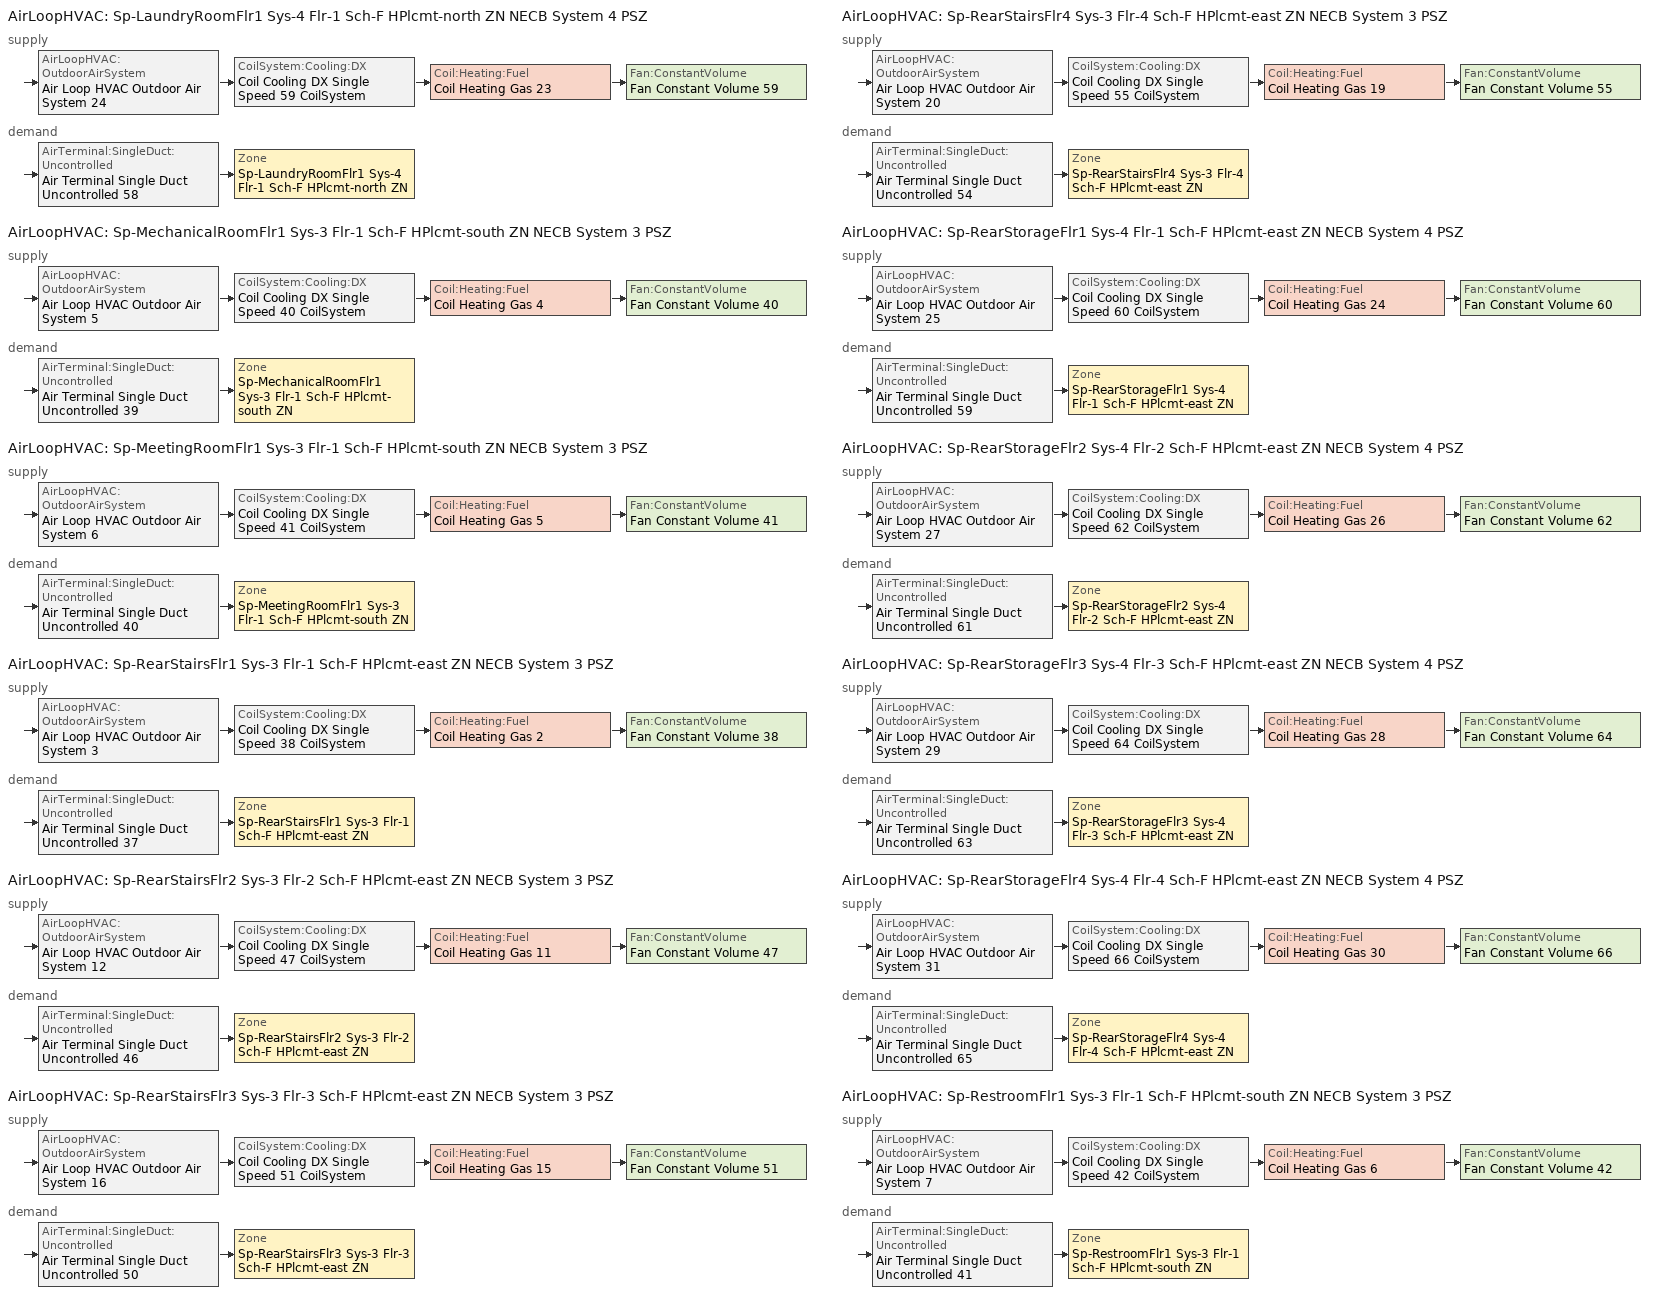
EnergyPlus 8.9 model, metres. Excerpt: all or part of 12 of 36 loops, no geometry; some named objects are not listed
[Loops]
AirLoopHVAC 'Sp-LaundryRoomFlr1 Sys-4 Flr-1 Sch-F HPlcmt-north ZN NECB System 4 PSZ'
 supply: AirLoopHVAC:OutdoorAirSystem 'Air Loop HVAC Outdoor Air System 24' > CoilSystem:Cooling:DX 'Coil Cooling DX Single Speed 59 CoilSystem' > Coil:Heating:Fuel 'Coil Heating Gas 23' > Fan:ConstantVolume 'Fan Constant Volume 59'
 demand: AirTerminal:SingleDuct:Uncontrolled 'Air Terminal Single Duct Uncontrolled 58' > Zone 'Sp-LaundryRoomFlr1 Sys-4 Flr-1 Sch-F HPlcmt-north ZN'
AirLoopHVAC 'Sp-MechanicalRoomFlr1 Sys-3 Flr-1 Sch-F HPlcmt-south ZN NECB System 3 PSZ'
 supply: AirLoopHVAC:OutdoorAirSystem 'Air Loop HVAC Outdoor Air System 5' > CoilSystem:Cooling:DX 'Coil Cooling DX Single Speed 40 CoilSystem' > Coil:Heating:Fuel 'Coil Heating Gas 4' > Fan:ConstantVolume 'Fan Constant Volume 40'
 demand: AirTerminal:SingleDuct:Uncontrolled 'Air Terminal Single Duct Uncontrolled 39' > Zone 'Sp-MechanicalRoomFlr1 Sys-3 Flr-1 Sch-F HPlcmt-south ZN'
AirLoopHVAC 'Sp-MeetingRoomFlr1 Sys-3 Flr-1 Sch-F HPlcmt-south ZN NECB System 3 PSZ'
 supply: AirLoopHVAC:OutdoorAirSystem 'Air Loop HVAC Outdoor Air System 6' > CoilSystem:Cooling:DX 'Coil Cooling DX Single Speed 41 CoilSystem' > Coil:Heating:Fuel 'Coil Heating Gas 5' > Fan:ConstantVolume 'Fan Constant Volume 41'
 demand: AirTerminal:SingleDuct:Uncontrolled 'Air Terminal Single Duct Uncontrolled 40' > Zone 'Sp-MeetingRoomFlr1 Sys-3 Flr-1 Sch-F HPlcmt-south ZN'
AirLoopHVAC 'Sp-RearStairsFlr1 Sys-3 Flr-1 Sch-F HPlcmt-east ZN NECB System 3 PSZ'
 supply: AirLoopHVAC:OutdoorAirSystem 'Air Loop HVAC Outdoor Air System 3' > CoilSystem:Cooling:DX 'Coil Cooling DX Single Speed 38 CoilSystem' > Coil:Heating:Fuel 'Coil Heating Gas 2' > Fan:ConstantVolume 'Fan Constant Volume 38'
 demand: AirTerminal:SingleDuct:Uncontrolled 'Air Terminal Single Duct Uncontrolled 37' > Zone 'Sp-RearStairsFlr1 Sys-3 Flr-1 Sch-F HPlcmt-east ZN'
AirLoopHVAC 'Sp-RearStairsFlr2 Sys-3 Flr-2 Sch-F HPlcmt-east ZN NECB System 3 PSZ'
 supply: AirLoopHVAC:OutdoorAirSystem 'Air Loop HVAC Outdoor Air System 12' > CoilSystem:Cooling:DX 'Coil Cooling DX Single Speed 47 CoilSystem' > Coil:Heating:Fuel 'Coil Heating Gas 11' > Fan:ConstantVolume 'Fan Constant Volume 47'
 demand: AirTerminal:SingleDuct:Uncontrolled 'Air Terminal Single Duct Uncontrolled 46' > Zone 'Sp-RearStairsFlr2 Sys-3 Flr-2 Sch-F HPlcmt-east ZN'
AirLoopHVAC 'Sp-RearStairsFlr3 Sys-3 Flr-3 Sch-F HPlcmt-east ZN NECB System 3 PSZ'
 supply: AirLoopHVAC:OutdoorAirSystem 'Air Loop HVAC Outdoor Air System 16' > CoilSystem:Cooling:DX 'Coil Cooling DX Single Speed 51 CoilSystem' > Coil:Heating:Fuel 'Coil Heating Gas 15' > Fan:ConstantVolume 'Fan Constant Volume 51'
 demand: AirTerminal:SingleDuct:Uncontrolled 'Air Terminal Single Duct Uncontrolled 50' > Zone 'Sp-RearStairsFlr3 Sys-3 Flr-3 Sch-F HPlcmt-east ZN'
AirLoopHVAC 'Sp-RearStairsFlr4 Sys-3 Flr-4 Sch-F HPlcmt-east ZN NECB System 3 PSZ'
 supply: AirLoopHVAC:OutdoorAirSystem 'Air Loop HVAC Outdoor Air System 20' > CoilSystem:Cooling:DX 'Coil Cooling DX Single Speed 55 CoilSystem' > Coil:Heating:Fuel 'Coil Heating Gas 19' > Fan:ConstantVolume 'Fan Constant Volume 55'
 demand: AirTerminal:SingleDuct:Uncontrolled 'Air Terminal Single Duct Uncontrolled 54' > Zone 'Sp-RearStairsFlr4 Sys-3 Flr-4 Sch-F HPlcmt-east ZN'
AirLoopHVAC 'Sp-RearStorageFlr1 Sys-4 Flr-1 Sch-F HPlcmt-east ZN NECB System 4 PSZ'
 supply: AirLoopHVAC:OutdoorAirSystem 'Air Loop HVAC Outdoor Air System 25' > CoilSystem:Cooling:DX 'Coil Cooling DX Single Speed 60 CoilSystem' > Coil:Heating:Fuel 'Coil Heating Gas 24' > Fan:ConstantVolume 'Fan Constant Volume 60'
 demand: AirTerminal:SingleDuct:Uncontrolled 'Air Terminal Single Duct Uncontrolled 59' > Zone 'Sp-RearStorageFlr1 Sys-4 Flr-1 Sch-F HPlcmt-east ZN'
AirLoopHVAC 'Sp-RearStorageFlr2 Sys-4 Flr-2 Sch-F HPlcmt-east ZN NECB System 4 PSZ'
 supply: AirLoopHVAC:OutdoorAirSystem 'Air Loop HVAC Outdoor Air System 27' > CoilSystem:Cooling:DX 'Coil Cooling DX Single Speed 62 CoilSystem' > Coil:Heating:Fuel 'Coil Heating Gas 26' > Fan:ConstantVolume 'Fan Constant Volume 62'
 demand: AirTerminal:SingleDuct:Uncontrolled 'Air Terminal Single Duct Uncontrolled 61' > Zone 'Sp-RearStorageFlr2 Sys-4 Flr-2 Sch-F HPlcmt-east ZN'
AirLoopHVAC 'Sp-RearStorageFlr3 Sys-4 Flr-3 Sch-F HPlcmt-east ZN NECB System 4 PSZ'
 supply: AirLoopHVAC:OutdoorAirSystem 'Air Loop HVAC Outdoor Air System 29' > CoilSystem:Cooling:DX 'Coil Cooling DX Single Speed 64 CoilSystem' > Coil:Heating:Fuel 'Coil Heating Gas 28' > Fan:ConstantVolume 'Fan Constant Volume 64'
 demand: AirTerminal:SingleDuct:Uncontrolled 'Air Terminal Single Duct Uncontrolled 63' > Zone 'Sp-RearStorageFlr3 Sys-4 Flr-3 Sch-F HPlcmt-east ZN'
AirLoopHVAC 'Sp-RearStorageFlr4 Sys-4 Flr-4 Sch-F HPlcmt-east ZN NECB System 4 PSZ'
 supply: AirLoopHVAC:OutdoorAirSystem 'Air Loop HVAC Outdoor Air System 31' > CoilSystem:Cooling:DX 'Coil Cooling DX Single Speed 66 CoilSystem' > Coil:Heating:Fuel 'Coil Heating Gas 30' > Fan:ConstantVolume 'Fan Constant Volume 66'
 demand: AirTerminal:SingleDuct:Uncontrolled 'Air Terminal Single Duct Uncontrolled 65' > Zone 'Sp-RearStorageFlr4 Sys-4 Flr-4 Sch-F HPlcmt-east ZN'
AirLoopHVAC 'Sp-RestroomFlr1 Sys-3 Flr-1 Sch-F HPlcmt-south ZN NECB System 3 PSZ'
 supply: AirLoopHVAC:OutdoorAirSystem 'Air Loop HVAC Outdoor Air System 7' > CoilSystem:Cooling:DX 'Coil Cooling DX Single Speed 42 CoilSystem' > Coil:Heating:Fuel 'Coil Heating Gas 6' > Fan:ConstantVolume 'Fan Constant Volume 42'
 demand: AirTerminal:SingleDuct:Uncontrolled 'Air Terminal Single Duct Uncontrolled 41' > Zone 'Sp-RestroomFlr1 Sys-3 Flr-1 Sch-F HPlcmt-south ZN'
[ZoneControl:Thermostat] Control Object Type 1=ThermostatSetpoint:DualSetpoint
Name | Zone or ZoneList | Control Type Schedule | Control Name 1
Sp-LaundryRoomFlr1 Sys-4 Flr-1 Sch-F HPlcmt-north ZN Thermostat | Sp-LaundryRoomFlr1 Sys-4 Flr-1 Sch-F HPlcmt-north ZN | Sp-LaundryRoomFlr1 Sys-4 Flr-1 Sch-F HPlcmt-north ZN Thermostat Schedule | Space Function Storage room <= 5 m2 <= 100 m2-sch-F Thermostat 11
Sp-MechanicalRoomFlr1 Sys-3 Flr-1 Sch-F HPlcmt-south ZN Thermostat | Sp-MechanicalRoomFlr1 Sys-3 Flr-1 Sch-F HPlcmt-south ZN | Sp-MechanicalRoomFlr1 Sys-3 Flr-1 Sch-F HPlcmt-south ZN Thermostat Schedule | Space Function Electrical/Mechanical room-sch-F Thermostat 3
Sp-MeetingRoomFlr1 Sys-3 Flr-1 Sch-F HPlcmt-south ZN Thermostat | Sp-MeetingRoomFlr1 Sys-3 Flr-1 Sch-F HPlcmt-south ZN | Sp-MeetingRoomFlr1 Sys-3 Flr-1 Sch-F HPlcmt-south ZN Thermostat Schedule | Space Function Electrical/Mechanical room-sch-F Thermostat 4
Sp-RearStairsFlr1 Sys-3 Flr-1 Sch-F HPlcmt-east ZN Thermostat | Sp-RearStairsFlr1 Sys-3 Flr-1 Sch-F HPlcmt-east ZN | Sp-RearStairsFlr1 Sys-3 Flr-1 Sch-F HPlcmt-east ZN Thermostat Schedule | Space Function Stairway/Stairwell-sch-F Thermostat 9
Sp-RearStairsFlr2 Sys-3 Flr-2 Sch-F HPlcmt-east ZN Thermostat | Sp-RearStairsFlr2 Sys-3 Flr-2 Sch-F HPlcmt-east ZN | Sp-RearStairsFlr2 Sys-3 Flr-2 Sch-F HPlcmt-east ZN Thermostat Schedule | Space Function Stairway/Stairwell-sch-F Thermostat 11
Sp-RearStairsFlr3 Sys-3 Flr-3 Sch-F HPlcmt-east ZN Thermostat | Sp-RearStairsFlr3 Sys-3 Flr-3 Sch-F HPlcmt-east ZN | Sp-RearStairsFlr3 Sys-3 Flr-3 Sch-F HPlcmt-east ZN Thermostat Schedule | Space Function Stairway/Stairwell-sch-F Thermostat 13
Sp-RearStairsFlr4 Sys-3 Flr-4 Sch-F HPlcmt-east ZN Thermostat | Sp-RearStairsFlr4 Sys-3 Flr-4 Sch-F HPlcmt-east ZN | Sp-RearStairsFlr4 Sys-3 Flr-4 Sch-F HPlcmt-east ZN Thermostat Schedule | Space Function Stairway/Stairwell-sch-F Thermostat 15
Sp-RearStorageFlr1 Sys-4 Flr-1 Sch-F HPlcmt-east ZN Thermostat | Sp-RearStorageFlr1 Sys-4 Flr-1 Sch-F HPlcmt-east ZN | Sp-RearStorageFlr1 Sys-4 Flr-1 Sch-F HPlcmt-east ZN Thermostat Schedule | Space Function Storage room <= 5 m2 <= 100 m2-sch-F Thermostat 12
Sp-RearStorageFlr2 Sys-4 Flr-2 Sch-F HPlcmt-east ZN Thermostat | Sp-RearStorageFlr2 Sys-4 Flr-2 Sch-F HPlcmt-east ZN | Sp-RearStorageFlr2 Sys-4 Flr-2 Sch-F HPlcmt-east ZN Thermostat Schedule | Space Function Storage room <= 5 m2 <= 100 m2-sch-F Thermostat 14
Sp-RearStorageFlr3 Sys-4 Flr-3 Sch-F HPlcmt-east ZN Thermostat | Sp-RearStorageFlr3 Sys-4 Flr-3 Sch-F HPlcmt-east ZN | Sp-RearStorageFlr3 Sys-4 Flr-3 Sch-F HPlcmt-east ZN Thermostat Schedule | Space Function Storage room <= 5 m2 <= 100 m2-sch-F Thermostat 16
Sp-RearStorageFlr4 Sys-4 Flr-4 Sch-F HPlcmt-east ZN Thermostat | Sp-RearStorageFlr4 Sys-4 Flr-4 Sch-F HPlcmt-east ZN | Sp-RearStorageFlr4 Sys-4 Flr-4 Sch-F HPlcmt-east ZN Thermostat Schedule | Space Function Storage room <= 5 m2 <= 100 m2-sch-F Thermostat 18
Sp-RestroomFlr1 Sys-3 Flr-1 Sch-F HPlcmt-south ZN Thermostat | Sp-RestroomFlr1 Sys-3 Flr-1 Sch-F HPlcmt-south ZN | Sp-RestroomFlr1 Sys-3 Flr-1 Sch-F HPlcmt-south ZN Thermostat Schedule | Space Function Washroom - other-sch-F Thermostat 2
[ThermostatSetpoint:DualSetpoint] Heating Setpoint Temperature Schedule=NECB-F-Thermostat Setpoint-Heating; Cooling Setpoint Temperature Schedule=NECB-F-Thermostat Setpoint-Cooling
Space Function Storage room <= 5 m2 <= 100 m2-sch-F Thermostat 11; Space Function Electrical/Mechanical room-sch-F Thermostat 3; Space Function Electrical/Mechanical room-sch-F Thermostat 4; Space Function Stairway/Stairwell-sch-F Thermostat 9; Space Function Stairway/Stairwell-sch-F Thermostat 11; Space Function Stairway/Stairwell-sch-F Thermostat 13; Space Function Stairway/Stairwell-sch-F Thermostat 15; Space Function Storage room <= 5 m2 <= 100 m2-sch-F Thermostat 12; Space Function Storage room <= 5 m2 <= 100 m2-sch-F Thermostat 14; Space Function Storage room <= 5 m2 <= 100 m2-sch-F Thermostat 16; Space Function Storage room <= 5 m2 <= 100 m2-sch-F Thermostat 18; Space Function Washroom - other-sch-F Thermostat 2
[AirTerminal:SingleDuct:Uncontrolled] Availability Schedule=Always On Discrete; Maximum Air Flow Rate {m3/s}=AutoSize
Air Terminal Single Duct Uncontrolled 58; Air Terminal Single Duct Uncontrolled 39; Air Terminal Single Duct Uncontrolled 40; Air Terminal Single Duct Uncontrolled 37; Air Terminal Single Duct Uncontrolled 46; Air Terminal Single Duct Uncontrolled 50; Air Terminal Single Duct Uncontrolled 54; Air Terminal Single Duct Uncontrolled 59; Air Terminal Single Duct Uncontrolled 61; Air Terminal Single Duct Uncontrolled 63; Air Terminal Single Duct Uncontrolled 65; Air Terminal Single Duct Uncontrolled 41
[Zone equipment]
Sp-LaundryRoomFlr1 Sys-4 Flr-1 Sch-F HPlcmt-north ZN: Air Terminal Single Duct Uncontrolled 58, Zone HVAC Baseboard Convective Water 58
Sp-MechanicalRoomFlr1 Sys-3 Flr-1 Sch-F HPlcmt-south ZN: Air Terminal Single Duct Uncontrolled 39, Zone HVAC Baseboard Convective Water 39
Sp-MeetingRoomFlr1 Sys-3 Flr-1 Sch-F HPlcmt-south ZN: Air Terminal Single Duct Uncontrolled 40, Zone HVAC Baseboard Convective Water 40
Sp-RearStairsFlr1 Sys-3 Flr-1 Sch-F HPlcmt-east ZN: Air Terminal Single Duct Uncontrolled 37, Zone HVAC Baseboard Convective Water 37
Sp-RearStairsFlr2 Sys-3 Flr-2 Sch-F HPlcmt-east ZN: Air Terminal Single Duct Uncontrolled 46, Zone HVAC Baseboard Convective Water 46
Sp-RearStairsFlr3 Sys-3 Flr-3 Sch-F HPlcmt-east ZN: Air Terminal Single Duct Uncontrolled 50, Zone HVAC Baseboard Convective Water 50
Sp-RearStairsFlr4 Sys-3 Flr-4 Sch-F HPlcmt-east ZN: Air Terminal Single Duct Uncontrolled 54, Zone HVAC Baseboard Convective Water 54
Sp-RearStorageFlr1 Sys-4 Flr-1 Sch-F HPlcmt-east ZN: Air Terminal Single Duct Uncontrolled 59, Zone HVAC Baseboard Convective Water 59
Sp-RearStorageFlr2 Sys-4 Flr-2 Sch-F HPlcmt-east ZN: Air Terminal Single Duct Uncontrolled 61, Zone HVAC Baseboard Convective Water 61
Sp-RearStorageFlr3 Sys-4 Flr-3 Sch-F HPlcmt-east ZN: Air Terminal Single Duct Uncontrolled 63, Zone HVAC Baseboard Convective Water 63
Sp-RearStorageFlr4 Sys-4 Flr-4 Sch-F HPlcmt-east ZN: Air Terminal Single Duct Uncontrolled 65, Zone HVAC Baseboard Convective Water 65
Sp-RestroomFlr1 Sys-3 Flr-1 Sch-F HPlcmt-south ZN: Air Terminal Single Duct Uncontrolled 41, Zone HVAC Baseboard Convective Water 41
[Sizing:Zone] Zone Cooling Design Supply Air Temperature Input Method=SupplyAirTemperature; Zone Cooling Design Supply Air Temperature {C}=13; Zone Cooling Design Supply Air Temperature Difference {deltaC}=11.11; Zone Heating Design Supply Air Temperature Input Method=SupplyAirTemperature; Zone Heating Design Supply Air Temperature {C}=43; Zone Heating Design Supply Air Temperature Difference {deltaC}=11.11; Zone Cooling Design Supply Air Humidity Ratio {kgWater/kgDryAir}=0.0085; Zone Heating Design Supply Air Humidity Ratio {kgWater/kgDryAir}=0.008; Zone Heating Sizing Factor=1.3; Zone Cooling Sizing Factor=1.1; Cooling Design Air Flow Method=DesignDay; Cooling Design Air Flow Rate {m3/s}=0; Cooling Minimum Air Flow per Zone Floor Area {m3/s-m2}=0.000762; Cooling Minimum Air Flow {m3/s}=0; Cooling Minimum Air Flow Fraction=0; Heating Design Air Flow Method=DesignDay; Heating Design Air Flow Rate {m3/s}=0; Heating Maximum Air Flow per Zone Floor Area {m3/s-m2}=0.002032; Heating Maximum Air Flow {m3/s}=0.141576; Heating Maximum Air Flow Fraction=0.3; Account for Dedicated Outdoor Air System=No
Name | Design Specification Outdoor Air Object | Design Specification Zone Air Distribution Object
Sp-LaundryRoomFlr1 Sys-4 Flr-1 Sch-F HPlcmt-north ZN | Space Function Storage room <= 5 m2 <= 100 m2-sch-F Ventilation | Sp-LaundryRoomFlr1 Sys-4 Flr-1 Sch-F HPlcmt-north ZN Design Spec Zone Air Dist
Sp-MechanicalRoomFlr1 Sys-3 Flr-1 Sch-F HPlcmt-south ZN | Space Function Electrical/Mechanical room-sch-F Ventilation | Sp-MechanicalRoomFlr1 Sys-3 Flr-1 Sch-F HPlcmt-south ZN Design Spec Zone Air Dist
Sp-MeetingRoomFlr1 Sys-3 Flr-1 Sch-F HPlcmt-south ZN | Space Function Electrical/Mechanical room-sch-F Ventilation | Sp-MeetingRoomFlr1 Sys-3 Flr-1 Sch-F HPlcmt-south ZN Design Spec Zone Air Dist
Sp-RearStairsFlr1 Sys-3 Flr-1 Sch-F HPlcmt-east ZN | Space Function Stairway/Stairwell-sch-F Ventilation | Sp-RearStairsFlr1 Sys-3 Flr-1 Sch-F HPlcmt-east ZN Design Spec Zone Air Dist
Sp-RearStairsFlr2 Sys-3 Flr-2 Sch-F HPlcmt-east ZN | Space Function Stairway/Stairwell-sch-F Ventilation | Sp-RearStairsFlr2 Sys-3 Flr-2 Sch-F HPlcmt-east ZN Design Spec Zone Air Dist
Sp-RearStairsFlr3 Sys-3 Flr-3 Sch-F HPlcmt-east ZN | Space Function Stairway/Stairwell-sch-F Ventilation | Sp-RearStairsFlr3 Sys-3 Flr-3 Sch-F HPlcmt-east ZN Design Spec Zone Air Dist
Sp-RearStairsFlr4 Sys-3 Flr-4 Sch-F HPlcmt-east ZN | Space Function Stairway/Stairwell-sch-F Ventilation | Sp-RearStairsFlr4 Sys-3 Flr-4 Sch-F HPlcmt-east ZN Design Spec Zone Air Dist
Sp-RearStorageFlr1 Sys-4 Flr-1 Sch-F HPlcmt-east ZN | Space Function Storage room <= 5 m2 <= 100 m2-sch-F Ventilation | Sp-RearStorageFlr1 Sys-4 Flr-1 Sch-F HPlcmt-east ZN Design Spec Zone Air Dist
Sp-RearStorageFlr2 Sys-4 Flr-2 Sch-F HPlcmt-east ZN | Space Function Storage room <= 5 m2 <= 100 m2-sch-F Ventilation | Sp-RearStorageFlr2 Sys-4 Flr-2 Sch-F HPlcmt-east ZN Design Spec Zone Air Dist
Sp-RearStorageFlr3 Sys-4 Flr-3 Sch-F HPlcmt-east ZN | Space Function Storage room <= 5 m2 <= 100 m2-sch-F Ventilation | Sp-RearStorageFlr3 Sys-4 Flr-3 Sch-F HPlcmt-east ZN Design Spec Zone Air Dist
Sp-RearStorageFlr4 Sys-4 Flr-4 Sch-F HPlcmt-east ZN | Space Function Storage room <= 5 m2 <= 100 m2-sch-F Ventilation | Sp-RearStorageFlr4 Sys-4 Flr-4 Sch-F HPlcmt-east ZN Design Spec Zone Air Dist
Sp-RestroomFlr1 Sys-3 Flr-1 Sch-F HPlcmt-south ZN | Space Function Washroom - other-sch-F Ventilation | Sp-RestroomFlr1 Sys-3 Flr-1 Sch-F HPlcmt-south ZN Design Spec Zone Air Dist
[DesignSpecification:ZoneAirDistribution] Zone Air Distribution Effectiveness in Cooling Mode=1; Zone Air Distribution Effectiveness in Heating Mode=1
Sp-LaundryRoomFlr1 Sys-4 Flr-1 Sch-F HPlcmt-north ZN Design Spec Zone Air Dist; Sp-MechanicalRoomFlr1 Sys-3 Flr-1 Sch-F HPlcmt-south ZN Design Spec Zone Air Dist; Sp-MeetingRoomFlr1 Sys-3 Flr-1 Sch-F HPlcmt-south ZN Design Spec Zone Air Dist; Sp-RearStairsFlr1 Sys-3 Flr-1 Sch-F HPlcmt-east ZN Design Spec Zone Air Dist; Sp-RearStairsFlr2 Sys-3 Flr-2 Sch-F HPlcmt-east ZN Design Spec Zone Air Dist; Sp-RearStairsFlr3 Sys-3 Flr-3 Sch-F HPlcmt-east ZN Design Spec Zone Air Dist; Sp-RearStairsFlr4 Sys-3 Flr-4 Sch-F HPlcmt-east ZN Design Spec Zone Air Dist; Sp-RearStorageFlr1 Sys-4 Flr-1 Sch-F HPlcmt-east ZN Design Spec Zone Air Dist; Sp-RearStorageFlr2 Sys-4 Flr-2 Sch-F HPlcmt-east ZN Design Spec Zone Air Dist; Sp-RearStorageFlr3 Sys-4 Flr-3 Sch-F HPlcmt-east ZN Design Spec Zone Air Dist; Sp-RearStorageFlr4 Sys-4 Flr-4 Sch-F HPlcmt-east ZN Design Spec Zone Air Dist; Sp-RestroomFlr1 Sys-3 Flr-1 Sch-F HPlcmt-south ZN Design Spec Zone Air Dist
[Controller:MechanicalVentilation] Availability Schedule=Always On Discrete; Demand Controlled Ventilation=No; System Outdoor Air Method=ZoneSum
Name | Zone Name 1 | Design Specification Outdoor Air Object Name 1 | Design Specification Zone Air Distribution Object Name 1
Controller Mechanical Ventilation 24 | Sp-LaundryRoomFlr1 Sys-4 Flr-1 Sch-F HPlcmt-north ZN | Space Function Storage room <= 5 m2 <= 100 m2-sch-F Ventilation | Sp-LaundryRoomFlr1 Sys-4 Flr-1 Sch-F HPlcmt-north ZN Design Spec Zone Air Dist
Controller Mechanical Ventilation 5 | Sp-MechanicalRoomFlr1 Sys-3 Flr-1 Sch-F HPlcmt-south ZN | Space Function Electrical/Mechanical room-sch-F Ventilation | Sp-MechanicalRoomFlr1 Sys-3 Flr-1 Sch-F HPlcmt-south ZN Design Spec Zone Air Dist
Controller Mechanical Ventilation 6 | Sp-MeetingRoomFlr1 Sys-3 Flr-1 Sch-F HPlcmt-south ZN | Space Function Electrical/Mechanical room-sch-F Ventilation | Sp-MeetingRoomFlr1 Sys-3 Flr-1 Sch-F HPlcmt-south ZN Design Spec Zone Air Dist
Controller Mechanical Ventilation 3 | Sp-RearStairsFlr1 Sys-3 Flr-1 Sch-F HPlcmt-east ZN | Space Function Stairway/Stairwell-sch-F Ventilation | Sp-RearStairsFlr1 Sys-3 Flr-1 Sch-F HPlcmt-east ZN Design Spec Zone Air Dist
Controller Mechanical Ventilation 12 | Sp-RearStairsFlr2 Sys-3 Flr-2 Sch-F HPlcmt-east ZN | Space Function Stairway/Stairwell-sch-F Ventilation | Sp-RearStairsFlr2 Sys-3 Flr-2 Sch-F HPlcmt-east ZN Design Spec Zone Air Dist
Controller Mechanical Ventilation 16 | Sp-RearStairsFlr3 Sys-3 Flr-3 Sch-F HPlcmt-east ZN | Space Function Stairway/Stairwell-sch-F Ventilation | Sp-RearStairsFlr3 Sys-3 Flr-3 Sch-F HPlcmt-east ZN Design Spec Zone Air Dist
Controller Mechanical Ventilation 20 | Sp-RearStairsFlr4 Sys-3 Flr-4 Sch-F HPlcmt-east ZN | Space Function Stairway/Stairwell-sch-F Ventilation | Sp-RearStairsFlr4 Sys-3 Flr-4 Sch-F HPlcmt-east ZN Design Spec Zone Air Dist
Controller Mechanical Ventilation 25 | Sp-RearStorageFlr1 Sys-4 Flr-1 Sch-F HPlcmt-east ZN | Space Function Storage room <= 5 m2 <= 100 m2-sch-F Ventilation | Sp-RearStorageFlr1 Sys-4 Flr-1 Sch-F HPlcmt-east ZN Design Spec Zone Air Dist
Controller Mechanical Ventilation 27 | Sp-RearStorageFlr2 Sys-4 Flr-2 Sch-F HPlcmt-east ZN | Space Function Storage room <= 5 m2 <= 100 m2-sch-F Ventilation | Sp-RearStorageFlr2 Sys-4 Flr-2 Sch-F HPlcmt-east ZN Design Spec Zone Air Dist
Controller Mechanical Ventilation 29 | Sp-RearStorageFlr3 Sys-4 Flr-3 Sch-F HPlcmt-east ZN | Space Function Storage room <= 5 m2 <= 100 m2-sch-F Ventilation | Sp-RearStorageFlr3 Sys-4 Flr-3 Sch-F HPlcmt-east ZN Design Spec Zone Air Dist
Controller Mechanical Ventilation 31 | Sp-RearStorageFlr4 Sys-4 Flr-4 Sch-F HPlcmt-east ZN | Space Function Storage room <= 5 m2 <= 100 m2-sch-F Ventilation | Sp-RearStorageFlr4 Sys-4 Flr-4 Sch-F HPlcmt-east ZN Design Spec Zone Air Dist
Controller Mechanical Ventilation 7 | Sp-RestroomFlr1 Sys-3 Flr-1 Sch-F HPlcmt-south ZN | Space Function Washroom - other-sch-F Ventilation | Sp-RestroomFlr1 Sys-3 Flr-1 Sch-F HPlcmt-south ZN Design Spec Zone Air Dist
[DesignSpecification:OutdoorAir] Outdoor Air Method=Sum; Outdoor Air Flow per Person {m3/s-person}=0; Outdoor Air Flow per Zone {m3/s}=0; Outdoor Air Flow Air Changes per Hour {1/hr}=0
Name | Outdoor Air Flow per Zone Floor Area {m3/s-m2}
Space Function Stairway/Stairwell-sch-F Ventilation; Space Function Electrical/Mechanical room-sch-F Ventilation; Space Function Washroom - other-sch-F Ventilation | 0.0003048
Space Function Storage room <= 5 m2 <= 100 m2-sch-F Ventilation | 0.0003556
[Fan:ConstantVolume] Availability Schedule=Always On Discrete; Fan Total Efficiency=0.7; Pressure Rise {Pa}=250; Maximum Flow Rate {m3/s}=AutoSize; Motor Efficiency=0.9; Motor In Airstream Fraction=1
Fan Constant Volume 59; Fan Constant Volume 40; Fan Constant Volume 41; Fan Constant Volume 38; Fan Constant Volume 47; Fan Constant Volume 51; Fan Constant Volume 55; Fan Constant Volume 60; Fan Constant Volume 62; Fan Constant Volume 64; Fan Constant Volume 66; Fan Constant Volume 42
[Coil:Cooling:DX:SingleSpeed] Availability Schedule=Always On Discrete; Gross Rated Total Cooling Capacity {W}=Autosize; Gross Rated Sensible Heat Ratio=Autosize; Gross Rated Cooling COP {W/W}=3; Rated Air Flow Rate {m3/s}=Autosize; Rated Evaporator Fan Power Per Volume Flow Rate {W/(m3/s)}=773.3; Condenser Type=AirCooled; Evaporative Condenser Effectiveness=0; Evaporative Condenser Air Flow Rate {m3/s}=Autosize; Evaporative Condenser Pump Rated Power Consumption {W}=Autosize; Crankcase Heater Capacity {W}=0; Maximum Outdoor Dry-Bulb Temperature for Crankcase Heater Operation {C}=0; Basin Heater Capacity {W/K}=0; Basin Heater Setpoint Temperature {C}=10
Name | Total Cooling Capacity Function of Temperature Curve | Total Cooling Capacity Function of Flow Fraction Curve | Energy Input Ratio Function of Temperature Curve | Energy Input Ratio Function of Flow Fraction Curve | Part Load Fraction Correlation Curve
Coil Cooling DX Single Speed 59 | Curve Biquadratic 117 | Curve Quadratic 138 | Curve Biquadratic 118 | Curve Quadratic 139 | Curve Cubic 38
Coil Cooling DX Single Speed 40 | Curve Biquadratic 79 | Curve Quadratic 82 | Curve Biquadratic 80 | Curve Quadratic 83 | Curve Quadratic 84
Coil Cooling DX Single Speed 41 | Curve Biquadratic 81 | Curve Quadratic 85 | Curve Biquadratic 82 | Curve Quadratic 86 | Curve Quadratic 87
Coil Cooling DX Single Speed 38 | Curve Biquadratic 75 | Curve Quadratic 76 | Curve Biquadratic 76 | Curve Quadratic 77 | Curve Quadratic 78
Coil Cooling DX Single Speed 47 | Curve Biquadratic 93 | Curve Quadratic 103 | Curve Biquadratic 94 | Curve Quadratic 104 | Curve Quadratic 105
Coil Cooling DX Single Speed 51 | Curve Biquadratic 101 | Curve Quadratic 115 | Curve Biquadratic 102 | Curve Quadratic 116 | Curve Quadratic 117
Coil Cooling DX Single Speed 55 | Curve Biquadratic 109 | Curve Quadratic 127 | Curve Biquadratic 110 | Curve Quadratic 128 | Curve Quadratic 129
Coil Cooling DX Single Speed 60 | Curve Biquadratic 119 | Curve Quadratic 140 | Curve Biquadratic 120 | Curve Quadratic 141 | Curve Cubic 39
Coil Cooling DX Single Speed 62 | Curve Biquadratic 123 | Curve Quadratic 144 | Curve Biquadratic 124 | Curve Quadratic 145 | Curve Cubic 41
Coil Cooling DX Single Speed 64 | Curve Biquadratic 127 | Curve Quadratic 148 | Curve Biquadratic 128 | Curve Quadratic 149 | Curve Cubic 43
Coil Cooling DX Single Speed 66 | Curve Biquadratic 131 | Curve Quadratic 152 | Curve Biquadratic 132 | Curve Quadratic 153 | Curve Cubic 45
Coil Cooling DX Single Speed 42 | Curve Biquadratic 83 | Curve Quadratic 88 | Curve Biquadratic 84 | Curve Quadratic 89 | Curve Quadratic 90
[AirLoopHVAC] Design Supply Air Flow Rate {m3/s}=AutoSize
Sp-LaundryRoomFlr1 Sys-4 Flr-1 Sch-F HPlcmt-north ZN NECB System 4 PSZ; Sp-MechanicalRoomFlr1 Sys-3 Flr-1 Sch-F HPlcmt-south ZN NECB System 3 PSZ; Sp-MeetingRoomFlr1 Sys-3 Flr-1 Sch-F HPlcmt-south ZN NECB System 3 PSZ; Sp-RearStairsFlr1 Sys-3 Flr-1 Sch-F HPlcmt-east ZN NECB System 3 PSZ; Sp-RearStairsFlr2 Sys-3 Flr-2 Sch-F HPlcmt-east ZN NECB System 3 PSZ; Sp-RearStairsFlr3 Sys-3 Flr-3 Sch-F HPlcmt-east ZN NECB System 3 PSZ; Sp-RearStairsFlr4 Sys-3 Flr-4 Sch-F HPlcmt-east ZN NECB System 3 PSZ; Sp-RearStorageFlr1 Sys-4 Flr-1 Sch-F HPlcmt-east ZN NECB System 4 PSZ; Sp-RearStorageFlr2 Sys-4 Flr-2 Sch-F HPlcmt-east ZN NECB System 4 PSZ; Sp-RearStorageFlr3 Sys-4 Flr-3 Sch-F HPlcmt-east ZN NECB System 4 PSZ; Sp-RearStorageFlr4 Sys-4 Flr-4 Sch-F HPlcmt-east ZN NECB System 4 PSZ; Sp-RestroomFlr1 Sys-3 Flr-1 Sch-F HPlcmt-south ZN NECB System 3 PSZ
[Sizing:System] Type of Load to Size On=Sensible; Design Outdoor Air Flow Rate {m3/s}=Autosize; Central Heating Maximum System Air Flow Ratio=1; Preheat Design Temperature {C}=7; Preheat Design Humidity Ratio {kgWater/kgDryAir}=0.008; Precool Design Temperature {C}=13; Precool Design Humidity Ratio {kgWater/kgDryAir}=0.008; Central Cooling Design Supply Air Temperature {C}=13; Central Heating Design Supply Air Temperature {C}=43; Type of Zone Sum to Use=NonCoincident; 100% Outdoor Air in Cooling=No; 100% Outdoor Air in Heating=No; Central Cooling Design Supply Air Humidity Ratio {kgWater/kgDryAir}=0.0085; Central Heating Design Supply Air Humidity Ratio {kgWater/kgDryAir}=0.008; Cooling Supply Air Flow Rate Method=DesignDay; Cooling Supply Air Flow Rate {m3/s}=0; Cooling Supply Air Flow Rate Per Floor Area {m3/s-m2}=0.00996765; Cooling Fraction of Autosized Cooling Supply Air Flow Rate=1; Cooling Supply Air Flow Rate Per Unit Cooling Capacity {m3/s-W}=3.94755e-05; Heating Supply Air Flow Rate Method=DesignDay; Heating Supply Air Flow Rate {m3/s}=0; Heating Supply Air Flow Rate Per Floor Area {m3/s-m2}=0.00996765; Heating Fraction of Autosized Heating Supply Air Flow Rate=1; Heating Fraction of Autosized Cooling Supply Air Flow Rate=1; Heating Supply Air Flow Rate Per Unit Heating Capacity {m3/s-W}=3.15882e-05; System Outdoor Air Method=ZoneSum; Zone Maximum Outdoor Air Fraction=1; Cooling Design Capacity Method=CoolingDesignCapacity; Cooling Design Capacity {W}=Autosize; Cooling Design Capacity Per Floor Area {W/m2}=234.7; Fraction of Autosized Cooling Design Capacity=1; Heating Design Capacity Method=HeatingDesignCapacity; Heating Design Capacity {W}=Autosize; Heating Design Capacity Per Floor Area {W/m2}=157; Fraction of Autosized Heating Design Capacity=1; Central Cooling Capacity Control Method=OnOff
Sp-LaundryRoomFlr1 Sys-4 Flr-1 Sch-F HPlcmt-north ZN NECB System 4 PSZ; Sp-MechanicalRoomFlr1 Sys-3 Flr-1 Sch-F HPlcmt-south ZN NECB System 3 PSZ; Sp-MeetingRoomFlr1 Sys-3 Flr-1 Sch-F HPlcmt-south ZN NECB System 3 PSZ; Sp-RearStairsFlr1 Sys-3 Flr-1 Sch-F HPlcmt-east ZN NECB System 3 PSZ; Sp-RearStairsFlr2 Sys-3 Flr-2 Sch-F HPlcmt-east ZN NECB System 3 PSZ; Sp-RearStairsFlr3 Sys-3 Flr-3 Sch-F HPlcmt-east ZN NECB System 3 PSZ; Sp-RearStairsFlr4 Sys-3 Flr-4 Sch-F HPlcmt-east ZN NECB System 3 PSZ; Sp-RearStorageFlr1 Sys-4 Flr-1 Sch-F HPlcmt-east ZN NECB System 4 PSZ; Sp-RearStorageFlr2 Sys-4 Flr-2 Sch-F HPlcmt-east ZN NECB System 4 PSZ; Sp-RearStorageFlr3 Sys-4 Flr-3 Sch-F HPlcmt-east ZN NECB System 4 PSZ; Sp-RearStorageFlr4 Sys-4 Flr-4 Sch-F HPlcmt-east ZN NECB System 4 PSZ; Sp-RestroomFlr1 Sys-3 Flr-1 Sch-F HPlcmt-south ZN NECB System 3 PSZ
[Controller:OutdoorAir] Minimum Outdoor Air Flow Rate {m3/s}=Autosize; Maximum Outdoor Air Flow Rate {m3/s}=Autosize; Economizer Control Type=NoEconomizer; Economizer Control Action Type=ModulateFlow; Economizer Maximum Limit Dry-Bulb Temperature {C}=28; Economizer Maximum Limit Enthalpy {J/kg}=64000; Economizer Minimum Limit Dry-Bulb Temperature {C}=-100; Lockout Type=NoLockout; Minimum Limit Type=FixedMinimum; High Humidity Control=No; Control High Indoor Humidity Based on Outdoor Humidity Ratio=Yes; Heat Recovery Bypass Control Type=BypassWhenWithinEconomizerLimits
Name | Mechanical Ventilation Controller
Controller Outdoor Air 24 | Controller Mechanical Ventilation 24
Controller Outdoor Air 5 | Controller Mechanical Ventilation 5
Controller Outdoor Air 6 | Controller Mechanical Ventilation 6
Controller Outdoor Air 3 | Controller Mechanical Ventilation 3
Controller Outdoor Air 12 | Controller Mechanical Ventilation 12
Controller Outdoor Air 16 | Controller Mechanical Ventilation 16
Controller Outdoor Air 20 | Controller Mechanical Ventilation 20
Controller Outdoor Air 25 | Controller Mechanical Ventilation 25
Controller Outdoor Air 27 | Controller Mechanical Ventilation 27
Controller Outdoor Air 29 | Controller Mechanical Ventilation 29
Controller Outdoor Air 31 | Controller Mechanical Ventilation 31
Controller Outdoor Air 7 | Controller Mechanical Ventilation 7
[SetpointManager:MixedAir] Control Variable=Temperature
Node 596 OS Default SPM; Node 595 OS Default SPM; Node 594 OS Default SPM; Node 349 OS Default SPM; Node 348 OS Default SPM; Node 347 OS Default SPM; Node 362 OS Default SPM; Node 361 OS Default SPM; Node 360 OS Default SPM; Node 323 OS Default SPM; Node 322 OS Default SPM; Node 321 OS Default SPM; Node 440 OS Default SPM; Node 439 OS Default SPM; Node 438 OS Default SPM; Node 492 OS Default SPM; Node 491 OS Default SPM; Node 490 OS Default SPM; Node 544 OS Default SPM; Node 543 OS Default SPM; Node 542 OS Default SPM; Node 609 OS Default SPM; Node 608 OS Default SPM; Node 607 OS Default SPM; Node 635 OS Default SPM; Node 634 OS Default SPM; Node 633 OS Default SPM; Node 661 OS Default SPM; Node 660 OS Default SPM; Node 659 OS Default SPM; Node 687 OS Default SPM; Node 686 OS Default SPM; Node 685 OS Default SPM; Node 375 OS Default SPM; Node 374 OS Default SPM; Node 373 OS Default SPM
[CoilSystem:Cooling:DX] Availability Schedule=Always On Discrete
Name | Cooling Coil
Coil Cooling DX Single Speed 59 CoilSystem | Coil Cooling DX Single Speed 59
Coil Cooling DX Single Speed 40 CoilSystem | Coil Cooling DX Single Speed 40
Coil Cooling DX Single Speed 41 CoilSystem | Coil Cooling DX Single Speed 41
Coil Cooling DX Single Speed 38 CoilSystem | Coil Cooling DX Single Speed 38
Coil Cooling DX Single Speed 47 CoilSystem | Coil Cooling DX Single Speed 47
Coil Cooling DX Single Speed 51 CoilSystem | Coil Cooling DX Single Speed 51
Coil Cooling DX Single Speed 55 CoilSystem | Coil Cooling DX Single Speed 55
Coil Cooling DX Single Speed 60 CoilSystem | Coil Cooling DX Single Speed 60
Coil Cooling DX Single Speed 62 CoilSystem | Coil Cooling DX Single Speed 62
Coil Cooling DX Single Speed 64 CoilSystem | Coil Cooling DX Single Speed 64
Coil Cooling DX Single Speed 66 CoilSystem | Coil Cooling DX Single Speed 66
Coil Cooling DX Single Speed 42 CoilSystem | Coil Cooling DX Single Speed 42
[Coil:Heating:Fuel] Availability Schedule=Always On Discrete; Fuel Type=NaturalGas; Burner Efficiency=0.8; Nominal Capacity {W}=AutoSize; Parasitic Electric Load {W}=0; Parasitic Fuel Load {W}=0
Coil Heating Gas 23; Coil Heating Gas 4; Coil Heating Gas 5; Coil Heating Gas 2; Coil Heating Gas 11; Coil Heating Gas 15; Coil Heating Gas 19; Coil Heating Gas 24; Coil Heating Gas 26; Coil Heating Gas 28; Coil Heating Gas 30; Coil Heating Gas 6
[SetpointManager:SingleZone:Reheat] Control Variable=Temperature; Minimum Supply Air Temperature {C}=13; Maximum Supply Air Temperature {C}=43
Name | Control Zone
Setpoint Manager Single Zone Reheat 23 | Sp-LaundryRoomFlr1 Sys-4 Flr-1 Sch-F HPlcmt-north ZN
Setpoint Manager Single Zone Reheat 4 | Sp-MechanicalRoomFlr1 Sys-3 Flr-1 Sch-F HPlcmt-south ZN
Setpoint Manager Single Zone Reheat 5 | Sp-MeetingRoomFlr1 Sys-3 Flr-1 Sch-F HPlcmt-south ZN
Setpoint Manager Single Zone Reheat 2 | Sp-RearStairsFlr1 Sys-3 Flr-1 Sch-F HPlcmt-east ZN
Setpoint Manager Single Zone Reheat 11 | Sp-RearStairsFlr2 Sys-3 Flr-2 Sch-F HPlcmt-east ZN
Setpoint Manager Single Zone Reheat 15 | Sp-RearStairsFlr3 Sys-3 Flr-3 Sch-F HPlcmt-east ZN
Setpoint Manager Single Zone Reheat 19 | Sp-RearStairsFlr4 Sys-3 Flr-4 Sch-F HPlcmt-east ZN
Setpoint Manager Single Zone Reheat 24 | Sp-RearStorageFlr1 Sys-4 Flr-1 Sch-F HPlcmt-east ZN
Setpoint Manager Single Zone Reheat 26 | Sp-RearStorageFlr2 Sys-4 Flr-2 Sch-F HPlcmt-east ZN
Setpoint Manager Single Zone Reheat 28 | Sp-RearStorageFlr3 Sys-4 Flr-3 Sch-F HPlcmt-east ZN
Setpoint Manager Single Zone Reheat 30 | Sp-RearStorageFlr4 Sys-4 Flr-4 Sch-F HPlcmt-east ZN
Setpoint Manager Single Zone Reheat 6 | Sp-RestroomFlr1 Sys-3 Flr-1 Sch-F HPlcmt-south ZN
[Schedule:Compact]
Sp-LaundryRoomFlr1 Sys-4 Flr-1 Sch-F HPlcmt-north ZN Thermostat Schedule; Sp-MechanicalRoomFlr1 Sys-3 Flr-1 Sch-F HPlcmt-south ZN Thermostat Schedule; Sp-MeetingRoomFlr1 Sys-3 Flr-1 Sch-F HPlcmt-south ZN Thermostat Schedule; Sp-RearStairsFlr1 Sys-3 Flr-1 Sch-F HPlcmt-east ZN Thermostat Schedule; Sp-RearStairsFlr2 Sys-3 Flr-2 Sch-F HPlcmt-east ZN Thermostat Schedule; Sp-RearStairsFlr3 Sys-3 Flr-3 Sch-F HPlcmt-east ZN Thermostat Schedule; Sp-RearStairsFlr4 Sys-3 Flr-4 Sch-F HPlcmt-east ZN Thermostat Schedule; Sp-RearStorageFlr1 Sys-4 Flr-1 Sch-F HPlcmt-east ZN Thermostat Schedule; Sp-RearStorageFlr2 Sys-4 Flr-2 Sch-F HPlcmt-east ZN Thermostat Schedule; Sp-RearStorageFlr3 Sys-4 Flr-3 Sch-F HPlcmt-east ZN Thermostat Schedule; Sp-RearStorageFlr4 Sys-4 Flr-4 Sch-F HPlcmt-east ZN Thermostat Schedule; Sp-RestroomFlr1 Sys-3 Flr-1 Sch-F HPlcmt-south ZN Thermostat Schedule: Through: 12/31, For: AllDays, Until: 24:00, 4
[Schedule:Day:Interval]
NECB-F-Thermostat Setpoint-Heating Sun|Hol Day; NECB-F-Thermostat Setpoint-Heating Default|Wkdy Day; NECB-F-Thermostat Setpoint-Heating Sat Day; NECB-F-Thermostat Setpoint-Heating Default: No, 01:00, 22, 07:00, 18, 08:00, 20, 24:00, 22
NECB-F-Thermostat Setpoint-Cooling Sun|Hol Day; NECB-F-Thermostat Setpoint-Cooling Default|Wkdy Day; NECB-F-Thermostat Setpoint-Cooling Sat Day; NECB-F-Thermostat Setpoint-Cooling Default: No, 24:00, 24
[Schedule:Week:Daily]
NECB-F-Thermostat Setpoint-Heating Week Rule - Jan1-Dec31: NECB-F-Thermostat Setpoint-Heating Sun|Hol Day, NECB-F-Thermostat Setpoint-Heating Default|Wkdy Day, NECB-F-Thermostat Setpoint-Heating Default|Wkdy Day, NECB-F-Thermostat Setpoint-Heating Default|Wkdy Day, NECB-F-Thermostat Setpoint-Heating Default|Wkdy Day, NECB-F-Thermostat Setpoint-Heating Default|Wkdy Day, NECB-F-Thermostat Setpoint-Heating Sat Day, NECB-F-Thermostat Setpoint-Heating Default, NECB-F-Thermostat Setpoint-Heating Default, NECB-F-Thermostat Setpoint-Heating Default, NECB-F-Thermostat Setpoint-Heating Default, NECB-F-Thermostat Setpoint-Heating Default
NECB-F-Thermostat Setpoint-Cooling Week Rule - Jan1-Dec31: NECB-F-Thermostat Setpoint-Cooling Sun|Hol Day, NECB-F-Thermostat Setpoint-Cooling Default|Wkdy Day, NECB-F-Thermostat Setpoint-Cooling Default|Wkdy Day, NECB-F-Thermostat Setpoint-Cooling Default|Wkdy Day, NECB-F-Thermostat Setpoint-Cooling Default|Wkdy Day, NECB-F-Thermostat Setpoint-Cooling Default|Wkdy Day, NECB-F-Thermostat Setpoint-Cooling Sat Day, NECB-F-Thermostat Setpoint-Cooling Default, NECB-F-Thermostat Setpoint-Cooling Default, NECB-F-Thermostat Setpoint-Cooling Default, NECB-F-Thermostat Setpoint-Cooling Default, NECB-F-Thermostat Setpoint-Cooling Default
[Schedule:Year]
NECB-F-Thermostat Setpoint-Heating: NECB-F-Thermostat Setpoint-Heating Week Rule - Jan1-Dec31, 1, 1, 12, 31
NECB-F-Thermostat Setpoint-Cooling: NECB-F-Thermostat Setpoint-Cooling Week Rule - Jan1-Dec31, 1, 1, 12, 31
[Schedule:Constant]
Always On Discrete: Hourly Value=1
[Curve:Biquadratic] Maximum Value of y {BasedOnField A3}=46
Name | Coefficient1 Constant | Coefficient2 x | Coefficient3 x**2 | Coefficient4 y | Coefficient5 y**2 | Coefficient6 x*y | Minimum Value of x {BasedOnField A2} | Maximum Value of x {BasedOnField A2} | Minimum Value of y {BasedOnField A3}
Curve Biquadratic 117; Curve Biquadratic 119; Curve Biquadratic 123; Curve Biquadratic 127; Curve Biquadratic 131 | 0.867905 | 0.0142459 | 0.000554364 | -0.00755748 | 3.3048e-05 | -0.000191808 | 13 | 24 | 24
Curve Biquadratic 118; Curve Biquadratic 120; Curve Biquadratic 124; Curve Biquadratic 128; Curve Biquadratic 132 | 0.116936 | 0.0284933 | -0.000411156 | 0.0214108 | 0.000161028 | -0.000679104 | 13 | 24 | 24
Curve Biquadratic 79; Curve Biquadratic 81; Curve Biquadratic 75; Curve Biquadratic 93; Curve Biquadratic 101; Curve Biquadratic 109; Curve Biquadratic 83 | 0.942588 | 0.00954335 | 0.00068377 | -0.0110427 | 5.249e-06 | -9.72e-06 | 17 | 22 | 13
Curve Biquadratic 80; Curve Biquadratic 82; Curve Biquadratic 76; Curve Biquadratic 94; Curve Biquadratic 102; Curve Biquadratic 110; Curve Biquadratic 84 | 0.342414 | 0.034885 | -0.0006237 | 0.00497722 | 0.000437951 | -0.000728028 | 17 | 22 | 13
[Curve:Quadratic]
Name | Coefficient1 Constant | Coefficient2 x | Coefficient3 x**2 | Minimum Value of x {BasedOnField A2} | Maximum Value of x {BasedOnField A2}
Curve Quadratic 138; Curve Quadratic 139; Curve Quadratic 140; Curve Quadratic 141; Curve Quadratic 144; Curve Quadratic 145; Curve Quadratic 148; Curve Quadratic 149; Curve Quadratic 152; Curve Quadratic 153 | 1 | 0 | 0 | 0 | 1
Curve Quadratic 82; Curve Quadratic 85; Curve Quadratic 76; Curve Quadratic 103; Curve Quadratic 115; Curve Quadratic 127; Curve Quadratic 88 | 0.8 | 0.2 | 0 | 0.5 | 1.5
Curve Quadratic 83; Curve Quadratic 86; Curve Quadratic 77; Curve Quadratic 104; Curve Quadratic 116; Curve Quadratic 128; Curve Quadratic 89 | 1.1552 | -0.1808 | 0.0256 | 0.5 | 1.5
Curve Quadratic 84; Curve Quadratic 87; Curve Quadratic 78; Curve Quadratic 105; Curve Quadratic 117; Curve Quadratic 129; Curve Quadratic 90 | 0.85 | 0.15 | 0 | 0 | 1
[Curve:Cubic] Coefficient1 Constant=0.0277; Coefficient2 x=4.9151; Coefficient3 x**2=-8.184; Coefficient4 x**3=4.2702; Minimum Value of x {BasedOnField A2}=0.7; Maximum Value of x {BasedOnField A2}=1
Curve Cubic 38; Curve Cubic 39; Curve Cubic 41; Curve Cubic 43; Curve Cubic 45
